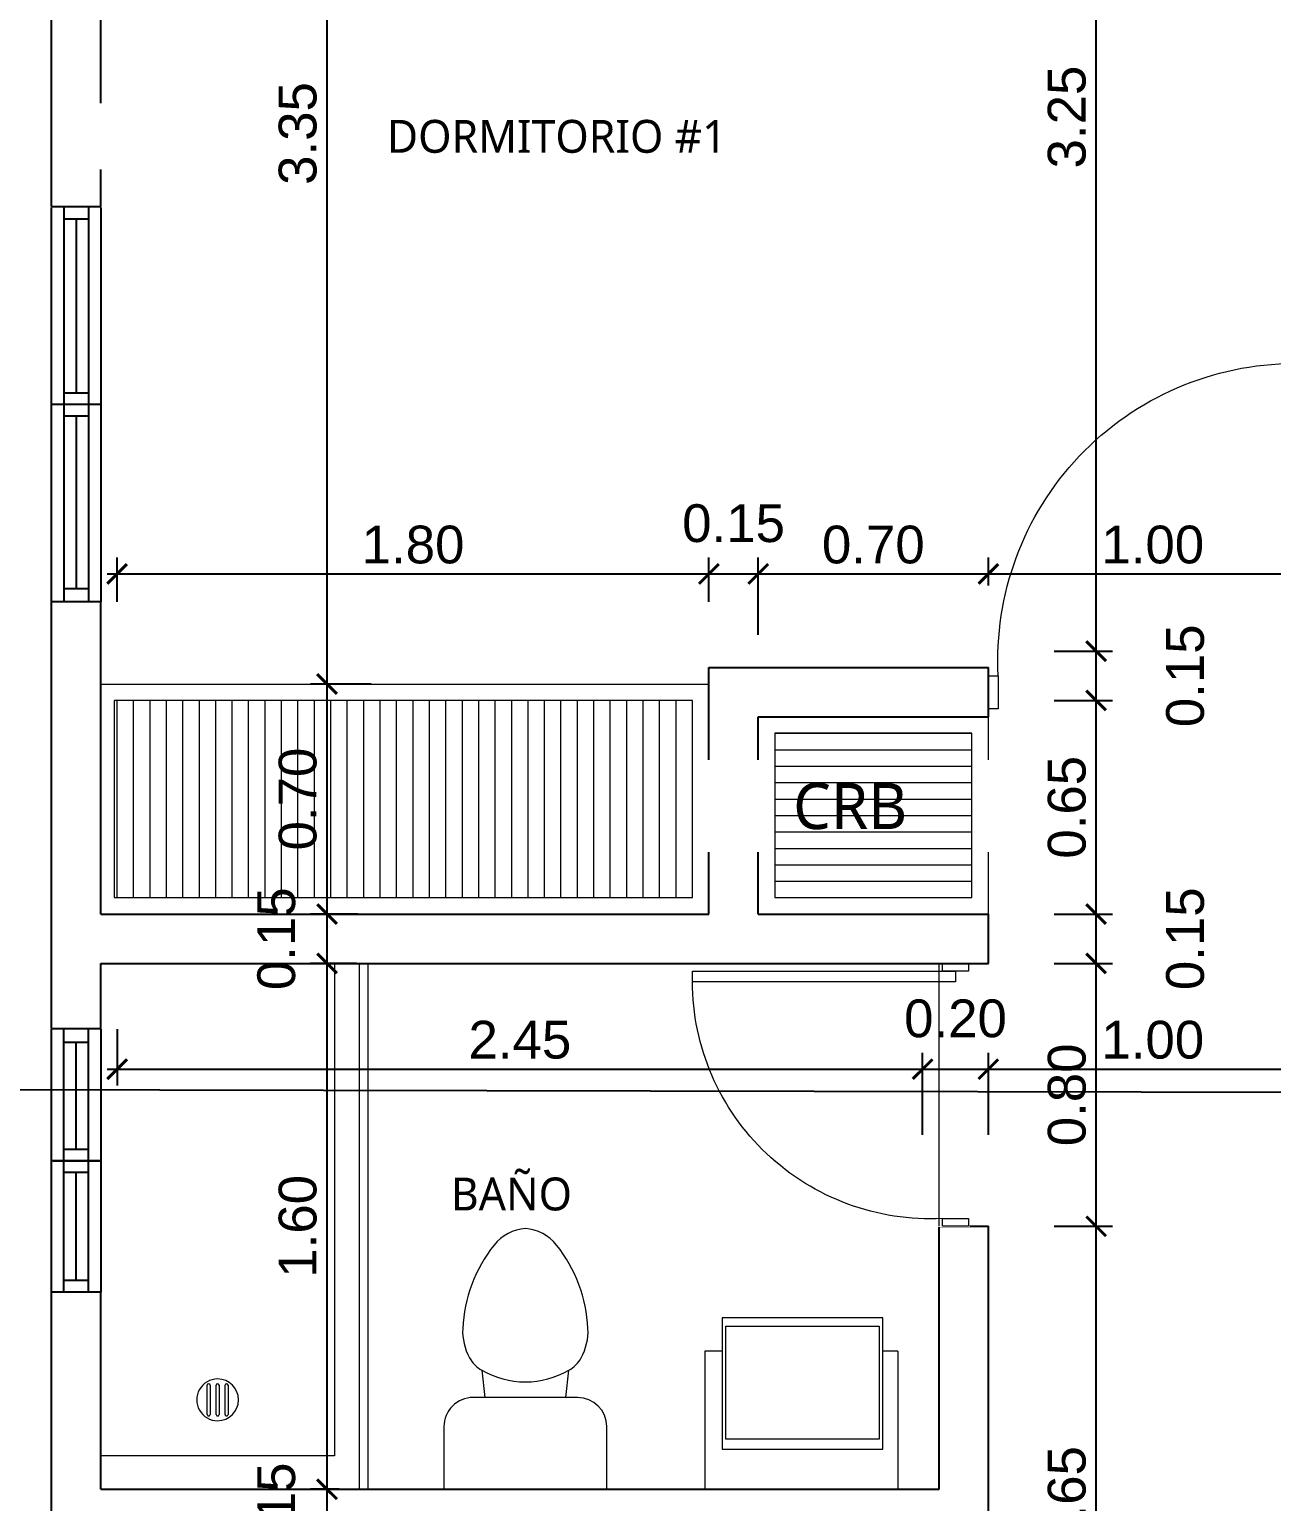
# Model space of a CAD drawing. Header units: feet. Extents: x -417 to 46, y -646 to -218.
# Drawn here: x -77.805 to -74.027, y -305.044 to -300.565 of the extents above; entities that cross this region are included whole.
import ezdxf

# ---------------------------------------------------------------- set-up
doc = ezdxf.new("R2010")
doc.units = ezdxf.units.FT
doc.header["$MEASUREMENT"] = 0
doc.linetypes.add('DASHDOT', pattern=[25.4, 12.7, -6.35, 0, -6.35])
for name, color, linetype, lineweight in [('A-WALL', 4, 'Continuous', 25), ('closet', 8, 'Continuous', 5), ('DIM-COTAS', 1, 'Continuous', 5), ('I-FURN', 2, 'Continuous', 0), ('P-SANR-FIXT', 2, 'Continuous', 9), ('puertas', 8, 'Continuous', 9), ('TXT', 2, 'Continuous', 9)]:
    doc.layers.add(name, color=color, linetype=linetype, lineweight=lineweight)
for name, color, linetype in [('DIM', 10, 'Continuous'), ('GRDUTIY', 5, 'Continuous'), ('PERT-VENT', 2, 'Continuous')]:
    doc.layers.add(name, color=color, linetype=linetype)
doc.styles.add('ads', font='trebuc.ttf', dxfattribs={"height": 0.14})
doc.styles.get("Standard").update_dxf_attribs({"font": 'arial.ttf', "height": 0.115})
doc.dimstyles.new('KEILY', dxfattribs={"dimtxt": 0.115, "dimasz": 0.06, "dimexe": 0.05, "dimexo": 0.2, "dimgap": 0.03, "dimtad": 1, "dimzin": 1, "dimdsep": 46, "dimtxsty": 'Standard', "dimblk": 'ARCHTICK', "dimcen": 2.5, "dimdle": 0.03, "dimclrd": 256, "dimclre": 256, "dimclrt": 7, "dimadec": 0, "dimazin": 0, "dimtfac": 1, "dimtmove": 2, "dimatfit": 3, "dimfxl": 0.2, "dimfxlon": 1, "dimtolj": 1, "dimtzin": 1, "dimarcsym": 0})

# ---------------------------------------------------------------- blocks, each defined once
blk = doc.blocks.new('bath_sink_6127 - bath_sink_6127-V2-Nivel 1')
at = {"layer": 'I-FURN'}
for p, q in [((0.2932721242284484, 0.2973634196449613), (-0.1268150819034933, 0.2973634196449627)), ((-0.1268150819034933, 0.2973634196449627), (-0.1268150819034946, -0.289999999999918)), ((0.2932721242284481, 0.2441970983435944), (0.2932721242284484, 0.2973634196449613)), ((0.3948721242284947, 0.244197098343593), (-0.00517787577150471, 0.2441970983435943)), ((-0.005177875771504733, 0.2441970983435943), (-0.005177875771505523, -0.2447529016564045)), ((0.02540000000001694, -0.233573350081481), (0.02540000000001694, 0.2330175467686728)), ((0.02540000000001694, 0.2330175467686723), (0.3694721242284942, 0.2330175467686723)), ((0.3694721242284941, 0.2330175467686775), (0.3694721242284941, -0.2335733500814858)), ((0.3948721242284938, -0.2447529016564058), (0.3948721242284947, 0.244197098343593)), ((-0.005177875771505523, -0.2447529016564045), (0.3948721242284938, -0.2447529016564058)), ((0.3694721242284942, -0.2335733500814807), (0.02540000000001696, -0.2335733500814807)), ((0.2932721242284472, -0.2899999999999167), (0.2932721242284473, -0.2447529016564057)), ((0.2932721242284472, -0.2899999999999167), (-0.1268150819034946, -0.2899999999999154))]:
    blk.add_line(p, q, dxfattribs=at)
blk = doc.blocks.new('Toilet_-_Tank_-_3D_4840 - 17_ High_ Seat Not Visible-536545-Nivel 1')
at = {"layer": 'P-SANR-FIXT'}
for p, q in [((0.2476258363328864, 0.4889258363328838), (-0.2476258363328857, 0.4889258363328838)), ((-0.2476258363328857, 0.4889258363328838), (-0.2476258363328857, 0.2984499999999989)), ((0.2476258363328864, 0.2984499999999979), (0.2476258363328864, 0.4889258363328838)), ((-0.1587499999999996, 0.2095741636671119), (-0.1228227001383719, 0.2095741636671119)), ((-0.1228227001383719, 0.209574163667112), (-0.1323182423362183, 0.1269999999999984)), ((-0.1228227001383719, 0.209574163667112), (0.1228227001383716, 0.2095741636671112)), ((0.1323182423362183, 0.1269999999999985), (0.1228227001383717, 0.209574163667112)), ((0.1228227001383716, 0.2095741636671119), (0.1587500000000004, 0.2095741636671119))]:
    blk.add_line(p, q, dxfattribs=at)
for centre, radius, start, end in [((-0.1587499999999996, 0.2984499999999989), 0.08887583633288604, 179.9999999999996, 269.9999999999993), ((0.1587500000000005, 0.2984499999999978), 0.08887583633288583, 269.9999999999992, 359.9999999999994), ((0.0004739876760373714, -0.1039508645836898), 0.2664058524199138, 90.10194035701348, 119.8980596429869), ((-0.0004739876760373714, -0.1039508645836898), 0.2664058524199137, 60.10194035701269, 89.89805964298655), ((-0.08273453245117764, 0.04076452774261166), 0.09947412206910106, 119.8980596429818, 151.0596079578277), ((0.0827345324511767, 0.04076452774261085), 0.09947412206910214, 28.9403920421724, 60.10194035701792), ((-0.02331864923591017, 0.007910525712840958), 0.1673683974361928, 151.0596079578276, 182.709045809198), ((0.02331864923591057, 0.007910525712841026), 0.1673683974361924, 357.2909541908008, 28.9403920421724), ((0.2504921340931855, 0.02086643994664056), 0.4414855271105832, 182.7090458091983, 218.5058436468638), ((-0.2504921340931864, 0.0208664399466408), 0.4414855271105845, 321.4941563531354, 357.2909541908008), ((0.01132314851053924, -0.1694169915572533), 0.1358557053170789, 218.5058436468638, 265.2190295547949), ((-0.01132314851053903, -0.1694169915572534), 0.1358557053170788, 274.780970445204, 321.494156353135)]:
    blk.add_arc(centre, radius, start, end, dxfattribs=at)
blk = doc.blocks.new('A$C4D292AF4')
at = {"layer": 'puertas'}
for points in [[(0.02999999999997272, 0.04999999999999716), (0.06999999999999318, 0.04999999999999716), (0.06999999999999318, 1.049999999999997), (0.02999999999997272, 1.049999999999997)], [(0, 0), (0.02999999999997272, 0), (0.02999999999997272, 0.1000000000000014), (0, 0.1000000000000014)], [(0.9700000000000273, 0), (1, 0), (1, 0.1000000000000014), (0.9700000000000273, 0.1000000000000014)]]:
    blk.add_lwpolyline(points, close=True, dxfattribs=at)
blk.add_arc((0.06772249555149301, 0.1465265747330164), 0.9034762958651779, 357.0481173132512, 89.85556728879193, dxfattribs=at)
blk = doc.blocks.new('A$C59FC24C1')
at = {"layer": 'PERT-VENT', "extrusion": (-2.367830459082805e-12, 8.947716500357897e-16, -1)}
for p, q in [((3.930942966690054e-07, 3.166791202602326e-07), (3.930944103558431e-07, 1.200000316679166)), ((0.03750039309443309, 1.200000316679166), (0.03750039309454678, 3.166792339470703e-07)), ((0.03750039309471731, 1.165000316679141), (0.1125003930946491, 1.165000316679084)), ((0.03750039309454678, 1.165000316679084), (0.1125003930944786, 1.165000316679198)), ((0.07500039309445583, 1.165000316679198), (0.07500039309451267, 0.6350003166792249)), ((0.1125003930944786, 1.200000316679109), (0.1125003930944786, 3.166792339470703e-07)), ((0.1500003930944445, 1.200000316679052), (0.1500003930943876, 3.166791771036515e-07)), ((0.1125003930944786, 0.6350003166792249), (0.03750039309454678, 0.6350003166792249)), ((0.1500003930944445, 0.6000003166792567), (3.930944103558431e-07, 0.600000316679143)), ((0.1125003930943649, 0.565000316679118), (0.03750039309443309, 0.565000316679118)), ((0.07500039309445583, 0.565000316679118), (0.07500039309451267, 0.04037351134161327)), ((0.03750039309454678, 0.04037351134172695), (0.1125003930944786, 0.0403735113417838))]:
    blk.add_line(p, q, dxfattribs=at)
blk = doc.blocks.new('A$C3D6C2CD6')
at = {"layer": 'P-SANR-FIXT'}
for p, q in [((-3.179984275902825e-07, 1.599999850618332), (0.7873996820015918, 1.599999850618275)), ((-3.179986265422485e-07, 0.1015998506180154), (-3.179983991685731e-07, 1.599999850618019)), ((0.7111996820015634, 1.599999850618076), (0.7111996820015634, 0.1015998506178164)), ((0.7873996820015918, -1.493819468123547e-07), (0.7873996820015918, 1.599999850618019)), ((0.8127996820016961, 1.599999850618076), (0.8127996820016392, -1.49382032077483e-07)), ((0.3238664269534297, 0.2274357925590493), (0.3238664269534297, 0.3166165075347465)), ((0.3327406119011584, 0.3166165075347749), (0.3327406119012153, 0.2274357925591346)), ((0.3511625895275756, 0.2274357925591062), (0.3511625895275188, 0.3166165075348317)), ((0.3600367744753612, 0.3166165075346612), (0.3600367744753044, 0.2274357925590209)), ((0.3784587521018352, 0.2274357925592483), (0.3784587521017784, 0.3166165075347465)), ((0.3873329370497913, 0.3166165075347465), (0.3873329370496776, 0.227435792559163)), ((0.7111996820015634, 0.1015998506178164), (-3.179986265422485e-07, 0.1015998506180154)), ((-3.179986265422485e-07, -1.493816910169699e-07), (0.787399682001535, -1.493817194386793e-07)), ((0.1237996820014473, -1.493822594511585e-07), (0.787399682001535, -1.49382231029449e-07)), ((0.8127996820016961, -1.493821457643207e-07), (0.787399682001535, -1.49382231029449e-07)), ((0.8127996820016392, -1.493818047038076e-07), (0.787399682001535, -1.493817194386793e-07))]:
    blk.add_line(p, q, dxfattribs=at)
for centre, radius, start, end in [((0.3555996820015253, 0.2720261500469974), 0.06350000000000014, 89.99999999999675, 269.9999999999968), ((0.3555996820015253, 0.2720261500469974), 0.06349999999999992, 89.99999999999675, 269.9999999999968), ((0.3283035194272657, 0.3166165075346612), 0.00443709247390396, 359.9999999999935, 179.9999999999919), ((0.3555996820016389, 0.316616507534718), 0.00443709247390396, 359.9999999999935, 179.9999999999919), ((0.3555996820015253, 0.2720261500469974), 0.06350000000000013, 269.9999999999968, 89.99999999999675), ((0.3555996820015253, 0.2720261500469974), 0.06349999999999995, 269.9999999999968, 89.99999999999675), ((0.3828958445757848, 0.3166165075347749), 0.004437092473903962, 359.9999999999935, 179.9999999999919), ((0.3283035194272657, 0.227435792559163), 0.004437092473903958, 179.9999999999919, 359.9999999999935), ((0.3555996820014684, 0.227435792559163), 0.004437092473903963, 179.9999999999919, 359.9999999999935), ((0.3828958445757848, 0.2274357925592199), 0.004437092473903967, 179.9999999999919, 359.9999999999935)]:
    blk.add_arc(centre, radius, start, end, dxfattribs=at)
blk = doc.blocks.new('_ArchTick')
at = {"layer": 'DIM-COTAS', "color": 0, "const_width": 0.15}
blk.add_lwpolyline([(-0.5, -0.5), (0.5, 0.5)], dxfattribs=at)
blk = doc.blocks.new('*D855')
at = {"layer": 'Defpoints', "color": 0, "transparency": 16777216}
for p in [(-77.58826303692454, -299.2070197766337), (-78.43681493020378, -301.1038153838245), (-77.9263873105404, -301.1038153838245)]:
    blk.add_point(p, dxfattribs=at)
at = {"layer": 'DIM', "lineweight": -2, "transparency": 16777216}
for p, q in [((-78.43681493020378, -299.1770197766338), (-78.43681493020378, -301.1338153838245)), ((-78.23681493020378, -299.2070197766337), (-78.48681493020378, -299.2070197766337)), ((-78.23681493020378, -301.1038153838245), (-78.48681493020378, -301.1038153838245))]:
    blk.add_line(p, q, dxfattribs=at)
at = {"layer": 'DIM', "lineweight": -2, "transparency": 16777216, "xscale": 0.06, "yscale": 0.06, "zscale": 0.06}
for p, rotation in [((-78.43681493020378, -299.2070197766337), 90), ((-78.43681493020378, -301.1038153838245), 270)]:
    blk.add_blockref('_ArchTick', p, dxfattribs=dict(at, rotation=rotation))
at = {"layer": 'DIM', "color": 7, "transparency": 16777216, "insert": (-78.52553082379171, -300.1554175802291), "char_height": 0.115, "attachment_point": 5, "rotation": 90}
blk.add_mtext('\\A1;1.90', dxfattribs=at)
blk = doc.blocks.new('*D866')
at = {"layer": 'Defpoints', "color": 0, "transparency": 16777216}
for p in [(-77.92638731053952, -302.3070197766338), (-78.43681493020378, -303.2570197766338), (-77.58826303692462, -303.2570197766338)]:
    blk.add_point(p, dxfattribs=at)
at = {"layer": 'DIM', "lineweight": -2, "transparency": 16777216}
for p, q in [((-78.43681493020378, -302.2770197766338), (-78.43681493020378, -303.2870197766338)), ((-78.23681493020378, -302.3070197766338), (-78.48681493020378, -302.3070197766338)), ((-78.23681493020378, -303.2570197766338), (-78.48681493020378, -303.2570197766338))]:
    blk.add_line(p, q, dxfattribs=at)
at = {"layer": 'DIM', "lineweight": -2, "transparency": 16777216, "xscale": 0.06, "yscale": 0.06, "zscale": 0.06}
for p, rotation in [((-78.43681493020378, -302.3070197766338), 90), ((-78.43681493020378, -303.2570197766338), 270)]:
    blk.add_blockref('_ArchTick', p, dxfattribs=dict(at, rotation=rotation))
at = {"layer": 'DIM', "color": 7, "transparency": 16777216, "insert": (-78.52553082379171, -302.7820197766338), "char_height": 0.115, "attachment_point": 5, "rotation": 90}
blk.add_mtext('\\A1;0.95', dxfattribs=at)
blk = doc.blocks.new('*D867')
at = {"layer": 'Defpoints', "color": 0, "transparency": 16777216}
for p in [(-77.58826303692462, -303.2570197766338), (-78.43681493020378, -303.4070197766337), (-77.72638731054036, -303.4070197766337)]:
    blk.add_point(p, dxfattribs=at)
at = {"layer": 'DIM', "lineweight": -2, "transparency": 16777216}
for p, q in [((-78.43681493020378, -303.2270197766338), (-78.43681493020378, -303.4370197766337)), ((-78.23681493020378, -303.2570197766338), (-78.48681493020378, -303.2570197766338)), ((-78.23681493020378, -303.4070197766337), (-78.48681493020378, -303.4070197766337))]:
    blk.add_line(p, q, dxfattribs=at)
at = {"layer": 'DIM', "lineweight": -2, "transparency": 16777216, "xscale": 0.06, "yscale": 0.06, "zscale": 0.06}
for p, rotation in [((-78.43681493020378, -303.2570197766338), 90), ((-78.43681493020378, -303.4070197766337), 270)]:
    blk.add_blockref('_ArchTick', p, dxfattribs=dict(at, rotation=rotation))
at = {"layer": 'DIM', "color": 7, "transparency": 16777216, "insert": (-78.59053082379172, -303.3320197766337), "char_height": 0.115, "attachment_point": 5, "rotation": 90}
blk.add_mtext('\\A1;0.15', dxfattribs=at)
blk = doc.blocks.new('*D868')
at = {"layer": 'Defpoints', "color": 0, "transparency": 16777216}
for p in [(-77.72638731054036, -303.4070197766337), (-78.43681493020378, -303.6054175802291), (-77.92638731054046, -303.6054175802291)]:
    blk.add_point(p, dxfattribs=at)
at = {"layer": 'DIM', "lineweight": -2, "transparency": 16777216}
for p, q in [((-78.23681493020378, -303.4070197766337), (-78.48681493020378, -303.4070197766337)), ((-78.43681493020378, -303.3770197766337), (-78.43681493020378, -303.6354175802291)), ((-78.23681493020378, -303.6054175802291), (-78.48681493020378, -303.6054175802291))]:
    blk.add_line(p, q, dxfattribs=at)
at = {"layer": 'DIM', "lineweight": -2, "transparency": 16777216, "xscale": 0.06, "yscale": 0.06, "zscale": 0.06}
for p, rotation in [((-78.43681493020378, -303.4070197766337), 90), ((-78.43681493020378, -303.6054175802291), 270)]:
    blk.add_blockref('_ArchTick', p, dxfattribs=dict(at, rotation=rotation))
at = {"layer": 'DIM', "color": 7, "transparency": 16777216, "insert": (-78.31736393829985, -303.5062186784314), "char_height": 0.115, "attachment_point": 5, "rotation": 90}
blk.add_mtext('\\A1;0.20', dxfattribs=at)
blk = doc.blocks.new('*D870')
at = {"layer": 'Defpoints', "color": 0, "transparency": 16777216}
for p in [(-77.92638731053542, -304.4070197766337), (-78.43681493020378, -305.0070197766337), (-77.7263873105403, -305.0070197766337)]:
    blk.add_point(p, dxfattribs=at)
at = {"layer": 'DIM', "lineweight": -2, "transparency": 16777216}
for p, q in [((-78.43681493020378, -304.3770197766337), (-78.43681493020378, -305.0370197766337)), ((-78.23681493020378, -304.4070197766337), (-78.48681493020378, -304.4070197766337)), ((-78.23681493020378, -305.0070197766337), (-78.48681493020378, -305.0070197766337))]:
    blk.add_line(p, q, dxfattribs=at)
at = {"layer": 'DIM', "lineweight": -2, "transparency": 16777216, "xscale": 0.06, "yscale": 0.06, "zscale": 0.06}
for p, rotation in [((-78.43681493020378, -304.4070197766337), 90), ((-78.43681493020378, -305.0070197766337), 270)]:
    blk.add_blockref('_ArchTick', p, dxfattribs=dict(at, rotation=rotation))
at = {"layer": 'DIM', "color": 7, "transparency": 16777216, "insert": (-78.52553082379171, -304.7070197766337), "char_height": 0.115, "attachment_point": 5, "rotation": 90}
blk.add_mtext('\\A1;0.60', dxfattribs=at)
blk = doc.blocks.new('*D871')
at = {"layer": 'Defpoints', "color": 0, "transparency": 16777216}
for p in [(-77.7263873105403, -305.0070197766337), (-78.43681493020378, -305.1570197766338), (-77.5882630369245, -305.1570197766338)]:
    blk.add_point(p, dxfattribs=at)
at = {"layer": 'DIM', "lineweight": -2, "transparency": 16777216}
for p, q in [((-78.23681493020378, -305.0070197766337), (-78.48681493020378, -305.0070197766337)), ((-78.43681493020378, -304.9770197766338), (-78.43681493020378, -305.1870197766337)), ((-78.23681493020378, -305.1570197766338), (-78.48681493020378, -305.1570197766338))]:
    blk.add_line(p, q, dxfattribs=at)
at = {"layer": 'DIM', "lineweight": -2, "transparency": 16777216, "xscale": 0.06, "yscale": 0.06, "zscale": 0.06}
for p, rotation in [((-78.43681493020378, -305.0070197766337), 90), ((-78.43681493020378, -305.1570197766338), 270)]:
    blk.add_blockref('_ArchTick', p, dxfattribs=dict(at, rotation=rotation))
at = {"layer": 'DIM', "color": 7, "transparency": 16777216, "insert": (-78.31521557920607, -305.1070197766338), "char_height": 0.115, "attachment_point": 5, "rotation": 90}
blk.add_mtext('\\A1;0.15', dxfattribs=at)
blk = doc.blocks.new('*D946')
at = {"layer": 'Defpoints', "color": 0, "transparency": 16777216}
for p in [(-75.7382630369246, -302.2220953482025), (-77.53826303692456, -302.5070197766338), (-75.7382630369246, -302.5070197766338)]:
    blk.add_point(p, dxfattribs=at)
at = {"layer": 'DIM', "lineweight": -2, "transparency": 16777216}
for p, q in [((-77.53826303692456, -302.3070197766338), (-77.53826303692456, -302.1720953482024)), ((-75.7382630369246, -302.3070197766338), (-75.7382630369246, -302.1720953482024)), ((-77.56826303692456, -302.2220953482025), (-75.70826303692459, -302.2220953482025))]:
    blk.add_line(p, q, dxfattribs=at)
at = {"layer": 'DIM', "lineweight": -2, "transparency": 16777216, "xscale": 0.06, "yscale": 0.06, "zscale": 0.06, "rotation": 180}
blk.add_blockref('_ArchTick', (-77.53826303692456, -302.2220953482025), dxfattribs=at)
at = {"layer": 'DIM', "lineweight": -2, "transparency": 16777216, "xscale": 0.06, "yscale": 0.06, "zscale": 0.06}
blk.add_blockref('_ArchTick', (-75.7382630369246, -302.2220953482025), dxfattribs=at)
at = {"layer": 'DIM', "color": 7, "transparency": 16777216, "insert": (-76.63826303692457, -302.1333794546144), "char_height": 0.115, "attachment_point": 5}
blk.add_mtext('\\A1;1.80', dxfattribs=at)
blk = doc.blocks.new('*D947')
at = {"layer": 'Defpoints', "color": 0, "transparency": 16777216}
for p in [(-75.58826303692462, -302.2220953482025), (-75.7382630369246, -302.5070197766338), (-75.58826303692462, -302.6070197766338)]:
    blk.add_point(p, dxfattribs=at)
at = {"layer": 'DIM', "lineweight": -2, "transparency": 16777216}
for p, q in [((-75.7382630369246, -302.3070197766338), (-75.7382630369246, -302.1720953482024)), ((-75.58826303692462, -302.4070197766338), (-75.58826303692462, -302.1720953482024)), ((-75.7682630369246, -302.2220953482025), (-75.55826303692461, -302.2220953482025))]:
    blk.add_line(p, q, dxfattribs=at)
at = {"layer": 'DIM', "lineweight": -2, "transparency": 16777216, "xscale": 0.06, "yscale": 0.06, "zscale": 0.06, "rotation": 180}
blk.add_blockref('_ArchTick', (-75.7382630369246, -302.2220953482025), dxfattribs=at)
at = {"layer": 'DIM', "lineweight": -2, "transparency": 16777216, "xscale": 0.06, "yscale": 0.06, "zscale": 0.06}
blk.add_blockref('_ArchTick', (-75.58826303692462, -302.2220953482025), dxfattribs=at)
at = {"layer": 'DIM', "color": 7, "transparency": 16777216, "insert": (-75.6632630369246, -302.0683794546144), "char_height": 0.115, "attachment_point": 5}
blk.add_mtext('\\A1;0.15', dxfattribs=at)
blk = doc.blocks.new('*D948')
at = {"layer": 'Defpoints', "color": 0, "transparency": 16777216}
for p in [(-74.88826303692457, -302.2220953482025), (-74.88826303692457, -302.4570197766338), (-75.58826303692462, -302.6070197766338)]:
    blk.add_point(p, dxfattribs=at)
at = {"layer": 'DIM', "lineweight": -2, "transparency": 16777216}
for p, q in [((-75.58826303692462, -302.4070197766338), (-75.58826303692462, -302.1720953482024)), ((-74.88826303692457, -302.2570197766338), (-74.88826303692457, -302.1720953482024)), ((-75.61826303692462, -302.2220953482025), (-74.85826303692457, -302.2220953482025))]:
    blk.add_line(p, q, dxfattribs=at)
at = {"layer": 'DIM', "lineweight": -2, "transparency": 16777216, "xscale": 0.06, "yscale": 0.06, "zscale": 0.06, "rotation": 180}
blk.add_blockref('_ArchTick', (-75.58826303692462, -302.2220953482025), dxfattribs=at)
at = {"layer": 'DIM', "lineweight": -2, "transparency": 16777216, "xscale": 0.06, "yscale": 0.06, "zscale": 0.06}
blk.add_blockref('_ArchTick', (-74.88826303692457, -302.2220953482025), dxfattribs=at)
at = {"layer": 'DIM', "color": 7, "transparency": 16777216, "insert": (-75.2382630369246, -302.1333794546144), "char_height": 0.115, "attachment_point": 5}
blk.add_mtext('\\A1;0.70', dxfattribs=at)
blk = doc.blocks.new('*D949')
at = {"layer": 'Defpoints', "color": 0, "transparency": 16777216}
for p in [(-73.88826303692456, -302.2220953482025), (-73.88826303692456, -302.3741594404074), (-74.88826303692457, -302.4570197766338)]:
    blk.add_point(p, dxfattribs=at)
at = {"layer": 'DIM', "lineweight": -2, "transparency": 16777216}
for p, q in [((-74.88826303692457, -302.2570197766338), (-74.88826303692457, -302.1720953482024)), ((-73.88826303692456, -302.2220953482025), (-73.88826303692456, -302.1720953482024)), ((-74.91826303692457, -302.2220953482025), (-73.85826303692455, -302.2220953482025))]:
    blk.add_line(p, q, dxfattribs=at)
at = {"layer": 'DIM', "lineweight": -2, "transparency": 16777216, "xscale": 0.06, "yscale": 0.06, "zscale": 0.06, "rotation": 180}
blk.add_blockref('_ArchTick', (-74.88826303692457, -302.2220953482025), dxfattribs=at)
at = {"layer": 'DIM', "lineweight": -2, "transparency": 16777216, "xscale": 0.06, "yscale": 0.06, "zscale": 0.06}
blk.add_blockref('_ArchTick', (-73.88826303692456, -302.2220953482025), dxfattribs=at)
at = {"layer": 'DIM', "color": 7, "transparency": 16777216, "insert": (-74.38826303692457, -302.1333794546144), "char_height": 0.115, "attachment_point": 5}
blk.add_mtext('\\A1;1.00', dxfattribs=at)
blk = doc.blocks.new('*D1007')
at = {"layer": 'Defpoints', "color": 0, "transparency": 16777216}
for p in [(-77.53826303692426, -303.4070197766341), (-75.0882630369245, -303.7287474169885), (-75.0882630369245, -304.2070197766337)]:
    blk.add_point(p, dxfattribs=at)
at = {"layer": 'DIM', "lineweight": -2, "transparency": 16777216}
for p, q in [((-77.53826303692426, -303.607019776634), (-77.53826303692426, -303.7787474169885)), ((-75.0882630369245, -303.9287474169885), (-75.0882630369245, -303.6787474169885)), ((-77.56826303692426, -303.7287474169885), (-75.0582630369245, -303.7287474169885))]:
    blk.add_line(p, q, dxfattribs=at)
at = {"layer": 'DIM', "lineweight": -2, "transparency": 16777216, "xscale": 0.06, "yscale": 0.06, "zscale": 0.06, "rotation": 180}
blk.add_blockref('_ArchTick', (-77.53826303692426, -303.7287474169885), dxfattribs=at)
at = {"layer": 'DIM', "lineweight": -2, "transparency": 16777216, "xscale": 0.06, "yscale": 0.06, "zscale": 0.06}
blk.add_blockref('_ArchTick', (-75.0882630369245, -303.7287474169885), dxfattribs=at)
at = {"layer": 'DIM', "color": 7, "transparency": 16777216, "insert": (-76.31326303692438, -303.6400315234005), "char_height": 0.115, "attachment_point": 5}
blk.add_mtext('\\A1;2.45', dxfattribs=at)
blk = doc.blocks.new('*D1008')
at = {"layer": 'Defpoints', "color": 0, "transparency": 16777216}
for p in [(-74.88826303692463, -303.7287474169885), (-75.0882630369245, -304.2070197766337), (-74.88826303692463, -304.3155766438694)]:
    blk.add_point(p, dxfattribs=at)
at = {"layer": 'DIM', "lineweight": -2, "transparency": 16777216}
for p, q in [((-75.0882630369245, -303.9287474169885), (-75.0882630369245, -303.6787474169885)), ((-74.88826303692463, -303.9287474169885), (-74.88826303692463, -303.6787474169885)), ((-75.1182630369245, -303.7287474169885), (-74.85826303692463, -303.7287474169885))]:
    blk.add_line(p, q, dxfattribs=at)
at = {"layer": 'DIM', "lineweight": -2, "transparency": 16777216, "xscale": 0.06, "yscale": 0.06, "zscale": 0.06, "rotation": 180}
blk.add_blockref('_ArchTick', (-75.0882630369245, -303.7287474169885), dxfattribs=at)
at = {"layer": 'DIM', "lineweight": -2, "transparency": 16777216, "xscale": 0.06, "yscale": 0.06, "zscale": 0.06}
blk.add_blockref('_ArchTick', (-74.88826303692463, -303.7287474169885), dxfattribs=at)
at = {"layer": 'DIM', "color": 7, "transparency": 16777216, "insert": (-74.98826303692456, -303.5750315234005), "char_height": 0.115, "attachment_point": 5}
blk.add_mtext('\\A1;0.20', dxfattribs=at)
blk = doc.blocks.new('*D1009')
at = {"layer": 'Defpoints', "color": 0, "transparency": 16777216}
for p in [(-73.88826303692457, -303.4070197766338), (-73.88826303692457, -303.7287474169885), (-74.88826303692463, -304.3155766438694)]:
    blk.add_point(p, dxfattribs=at)
at = {"layer": 'DIM', "lineweight": -2, "transparency": 16777216}
for p, q in [((-73.88826303692457, -303.6070197766338), (-73.88826303692457, -303.7787474169885)), ((-74.88826303692463, -303.9287474169885), (-74.88826303692463, -303.6787474169885)), ((-74.91826303692463, -303.7287474169885), (-73.85826303692457, -303.7287474169885))]:
    blk.add_line(p, q, dxfattribs=at)
at = {"layer": 'DIM', "lineweight": -2, "transparency": 16777216, "xscale": 0.06, "yscale": 0.06, "zscale": 0.06, "rotation": 180}
blk.add_blockref('_ArchTick', (-74.88826303692463, -303.7287474169885), dxfattribs=at)
at = {"layer": 'DIM', "lineweight": -2, "transparency": 16777216, "xscale": 0.06, "yscale": 0.06, "zscale": 0.06}
blk.add_blockref('_ArchTick', (-73.88826303692457, -303.7287474169885), dxfattribs=at)
at = {"layer": 'DIM', "color": 7, "transparency": 16777216, "insert": (-74.3882630369246, -303.6400315234005), "char_height": 0.115, "attachment_point": 5}
blk.add_mtext('\\A1;1.00', dxfattribs=at)
blk = doc.blocks.new('*D1033')
at = {"layer": 'Defpoints', "color": 0, "transparency": 16777216}
for p in [(-76.89990888913958, -305.0070197766337), (-76.66301797722984, -305.0070197766337), (-76.76485539293503, -305.1570197766337)]:
    blk.add_point(p, dxfattribs=at)
at = {"layer": 'DIM', "lineweight": -2, "transparency": 16777216}
for p, q in [((-76.86301797722984, -305.0070197766337), (-76.94990888913958, -305.0070197766337)), ((-76.89990888913958, -305.1870197766337), (-76.89990888913958, -304.9770197766338)), ((-76.89990888913958, -305.1570197766337), (-76.94990888913958, -305.1570197766337))]:
    blk.add_line(p, q, dxfattribs=at)
at = {"layer": 'DIM', "lineweight": -2, "transparency": 16777216, "xscale": 0.06, "yscale": 0.06, "zscale": 0.06}
for p, rotation in [((-76.89990888913958, -305.0070197766337), 90), ((-76.89990888913958, -305.1570197766337), 270)]:
    blk.add_blockref('_ArchTick', p, dxfattribs=dict(at, rotation=rotation))
at = {"layer": 'DIM', "color": 7, "transparency": 16777216, "insert": (-77.05362478272752, -305.0820197766337), "char_height": 0.115, "attachment_point": 5, "rotation": 90}
blk.add_mtext('\\A1;0.15', dxfattribs=at)
blk = doc.blocks.new('*D1034')
at = {"layer": 'Defpoints', "color": 0, "transparency": 16777216}
for p in [(-76.89990888913958, -303.4070197766338), (-76.61004181666996, -303.4070197766338), (-76.66301797722984, -305.0070197766337)]:
    blk.add_point(p, dxfattribs=at)
at = {"layer": 'DIM', "lineweight": -2, "transparency": 16777216}
for p, q in [((-76.81004181666997, -303.4070197766338), (-76.94990888913958, -303.4070197766338)), ((-76.89990888913958, -305.0370197766337), (-76.89990888913958, -303.3770197766338)), ((-76.86301797722984, -305.0070197766337), (-76.94990888913958, -305.0070197766337))]:
    blk.add_line(p, q, dxfattribs=at)
at = {"layer": 'DIM', "lineweight": -2, "transparency": 16777216, "xscale": 0.06, "yscale": 0.06, "zscale": 0.06}
for p, rotation in [((-76.89990888913958, -303.4070197766338), 90), ((-76.89990888913958, -305.0070197766337), 270)]:
    blk.add_blockref('_ArchTick', p, dxfattribs=dict(at, rotation=rotation))
at = {"layer": 'DIM', "color": 7, "transparency": 16777216, "insert": (-76.98862478272751, -304.2070197766337), "char_height": 0.115, "attachment_point": 5, "rotation": 90}
blk.add_mtext('\\A1;1.60', dxfattribs=at)
blk = doc.blocks.new('*D1035')
at = {"layer": 'Defpoints', "color": 0, "transparency": 16777216}
for p in [(-76.89990888913958, -303.2570197766338), (-76.60596772636742, -303.2570197766338), (-76.61004181666996, -303.4070197766338)]:
    blk.add_point(p, dxfattribs=at)
at = {"layer": 'DIM', "lineweight": -2, "transparency": 16777216}
for p, q in [((-76.89990888913958, -303.4370197766337), (-76.89990888913958, -303.2270197766338)), ((-76.80596772636743, -303.2570197766338), (-76.94990888913958, -303.2570197766338)), ((-76.81004181666997, -303.4070197766338), (-76.94990888913958, -303.4070197766338))]:
    blk.add_line(p, q, dxfattribs=at)
at = {"layer": 'DIM', "lineweight": -2, "transparency": 16777216, "xscale": 0.06, "yscale": 0.06, "zscale": 0.06}
for p, rotation in [((-76.89990888913958, -303.2570197766338), 90), ((-76.89990888913958, -303.4070197766338), 270)]:
    blk.add_blockref('_ArchTick', p, dxfattribs=dict(at, rotation=rotation))
at = {"layer": 'DIM', "color": 7, "transparency": 16777216, "insert": (-77.05362478272752, -303.3320197766338), "char_height": 0.115, "attachment_point": 5, "rotation": 90}
blk.add_mtext('\\A1;0.15', dxfattribs=at)
blk = doc.blocks.new('*D1036')
at = {"layer": 'Defpoints', "color": 0, "transparency": 16777216}
for p in [(-76.89990888913958, -302.5570197766338), (-76.56523238903898, -302.5570197766338), (-76.60596772636742, -303.2570197766338)]:
    blk.add_point(p, dxfattribs=at)
at = {"layer": 'DIM', "lineweight": -2, "transparency": 16777216}
for p, q in [((-76.89990888913958, -303.2870197766338), (-76.89990888913958, -302.5270197766338)), ((-76.76523238903899, -302.5570197766338), (-76.94990888913958, -302.5570197766338)), ((-76.80596772636743, -303.2570197766338), (-76.94990888913958, -303.2570197766338))]:
    blk.add_line(p, q, dxfattribs=at)
at = {"layer": 'DIM', "lineweight": -2, "transparency": 16777216, "xscale": 0.06, "yscale": 0.06, "zscale": 0.06}
for p, rotation in [((-76.89990888913958, -302.5570197766338), 90), ((-76.89990888913958, -303.2570197766338), 270)]:
    blk.add_blockref('_ArchTick', p, dxfattribs=dict(at, rotation=rotation))
at = {"layer": 'DIM', "color": 7, "transparency": 16777216, "insert": (-76.98862478272751, -302.9070197766338), "char_height": 0.115, "attachment_point": 5, "rotation": 90}
blk.add_mtext('\\A1;0.70', dxfattribs=at)
blk = doc.blocks.new('*D1037')
at = {"layer": 'Defpoints', "color": 0, "transparency": 16777216}
for p in [(-76.89990888913958, -299.2070197766338), (-76.41486523332918, -299.2070197766338), (-76.56523238903898, -302.5570197766338)]:
    blk.add_point(p, dxfattribs=at)
at = {"layer": 'DIM', "lineweight": -2, "transparency": 16777216}
for p, q in [((-76.89990888913958, -302.5870197766338), (-76.89990888913958, -299.1770197766338)), ((-76.69990888913958, -299.2070197766338), (-76.94990888913958, -299.2070197766338)), ((-76.76523238903899, -302.5570197766338), (-76.94990888913958, -302.5570197766338))]:
    blk.add_line(p, q, dxfattribs=at)
at = {"layer": 'DIM', "lineweight": -2, "transparency": 16777216, "xscale": 0.06, "yscale": 0.06, "zscale": 0.06}
for p, rotation in [((-76.89990888913958, -299.2070197766338), 90), ((-76.89990888913958, -302.5570197766338), 270)]:
    blk.add_blockref('_ArchTick', p, dxfattribs=dict(at, rotation=rotation))
at = {"layer": 'DIM', "color": 7, "transparency": 16777216, "insert": (-76.98866400510133, -300.8820197766338), "char_height": 0.115, "attachment_point": 5, "rotation": 90}
blk.add_mtext('\\A1;3.35', dxfattribs=at)
blk = doc.blocks.new('*D1040')
at = {"layer": 'Defpoints', "color": 0, "transparency": 16777216}
for p in [(-74.88826303692463, -304.2070197766338), (-74.56052950380759, -304.2070197766338), (-74.88826303692463, -305.8570197766336)]:
    blk.add_point(p, dxfattribs=at)
at = {"layer": 'DIM', "lineweight": -2, "transparency": 16777216}
for p, q in [((-74.68826303692462, -304.2070197766338), (-74.51052950380759, -304.2070197766338)), ((-74.56052950380759, -305.8870197766336), (-74.56052950380759, -304.1770197766338)), ((-74.68826303692462, -305.8570197766336), (-74.51052950380759, -305.8570197766336))]:
    blk.add_line(p, q, dxfattribs=at)
at = {"layer": 'DIM', "lineweight": -2, "transparency": 16777216, "xscale": 0.06, "yscale": 0.06, "zscale": 0.06}
for p, rotation in [((-74.56052950380759, -304.2070197766338), 90), ((-74.56052950380759, -305.8570197766336), 270)]:
    blk.add_blockref('_ArchTick', p, dxfattribs=dict(at, rotation=rotation))
at = {"layer": 'DIM', "color": 7, "transparency": 16777216, "insert": (-74.64924539739552, -305.0320197766337), "char_height": 0.115, "attachment_point": 5, "rotation": 90}
blk.add_mtext('\\A1;1.65', dxfattribs=at)
blk = doc.blocks.new('*D1041')
at = {"layer": 'Defpoints', "color": 0, "transparency": 16777216}
for p in [(-74.88826303692457, -303.4070197766338), (-74.56052950380759, -303.4070197766338), (-74.88826303692463, -304.2070197766338)]:
    blk.add_point(p, dxfattribs=at)
at = {"layer": 'DIM', "lineweight": -2, "transparency": 16777216}
for p, q in [((-74.68826303692457, -303.4070197766338), (-74.51052950380759, -303.4070197766338)), ((-74.56052950380759, -304.2370197766338), (-74.56052950380759, -303.3770197766338)), ((-74.68826303692462, -304.2070197766338), (-74.51052950380759, -304.2070197766338))]:
    blk.add_line(p, q, dxfattribs=at)
at = {"layer": 'DIM', "lineweight": -2, "transparency": 16777216, "xscale": 0.06, "yscale": 0.06, "zscale": 0.06}
for p, rotation in [((-74.56052950380759, -303.4070197766338), 90), ((-74.56052950380759, -304.2070197766338), 270)]:
    blk.add_blockref('_ArchTick', p, dxfattribs=dict(at, rotation=rotation))
at = {"layer": 'DIM', "color": 7, "transparency": 16777216, "insert": (-74.64924539739552, -303.8070197766338), "char_height": 0.115, "attachment_point": 5, "rotation": 90}
blk.add_mtext('\\A1;0.80', dxfattribs=at)
blk = doc.blocks.new('*D1048')
at = {"layer": 'Defpoints', "color": 0, "transparency": 16777216}
for p in [(-74.88826303692463, -303.2570197766337), (-74.56052950380759, -303.2570197766337), (-74.88826303692457, -303.4070197766338)]:
    blk.add_point(p, dxfattribs=at)
at = {"layer": 'DIM', "lineweight": -2, "transparency": 16777216}
for p, q in [((-74.56052950380759, -303.4370197766337), (-74.56052950380759, -303.2270197766338)), ((-74.68826303692462, -303.2570197766337), (-74.51052950380759, -303.2570197766337)), ((-74.68826303692457, -303.4070197766338), (-74.51052950380759, -303.4070197766338))]:
    blk.add_line(p, q, dxfattribs=at)
at = {"layer": 'DIM', "lineweight": -2, "transparency": 16777216, "xscale": 0.06, "yscale": 0.06, "zscale": 0.06}
for p, rotation in [((-74.56052950380759, -303.2570197766337), 90), ((-74.56052950380759, -303.4070197766338), 270)]:
    blk.add_blockref('_ArchTick', p, dxfattribs=dict(at, rotation=rotation))
at = {"layer": 'DIM', "color": 7, "transparency": 16777216, "insert": (-74.28938182304354, -303.3320197766337), "char_height": 0.115, "attachment_point": 5, "rotation": 90}
blk.add_mtext('\\A1;0.15', dxfattribs=at)
blk = doc.blocks.new('*D1049')
at = {"layer": 'Defpoints', "color": 0, "transparency": 16777216}
for p in [(-74.88826303692457, -302.4570197766338), (-74.56052950380759, -302.4570197766338), (-74.88826303692463, -302.6070197766338)]:
    blk.add_point(p, dxfattribs=at)
at = {"layer": 'DIM', "lineweight": -2, "transparency": 16777216}
for p, q in [((-74.68826303692457, -302.4570197766338), (-74.51052950380759, -302.4570197766338)), ((-74.56052950380759, -302.6370197766337), (-74.56052950380759, -302.4270197766338)), ((-74.68826303692462, -302.6070197766338), (-74.51052950380759, -302.6070197766338))]:
    blk.add_line(p, q, dxfattribs=at)
at = {"layer": 'DIM', "lineweight": -2, "transparency": 16777216, "xscale": 0.06, "yscale": 0.06, "zscale": 0.06}
for p, rotation in [((-74.56052950380759, -302.4570197766338), 90), ((-74.56052950380759, -302.6070197766338), 270)]:
    blk.add_blockref('_ArchTick', p, dxfattribs=dict(at, rotation=rotation))
at = {"layer": 'DIM', "color": 7, "transparency": 16777216, "insert": (-74.28938182304354, -302.5320197766338), "char_height": 0.115, "attachment_point": 5, "rotation": 90}
blk.add_mtext('\\A1;0.15', dxfattribs=at)
blk = doc.blocks.new('*D1050')
at = {"layer": 'Defpoints', "color": 0, "transparency": 16777216}
for p in [(-74.56052950380759, -299.2070197766338), (-74.08826303692445, -299.2070197766338), (-74.88826303692457, -302.4570197766338)]:
    blk.add_point(p, dxfattribs=at)
at = {"layer": 'DIM', "lineweight": -2, "transparency": 16777216}
for p, q in [((-74.56052950380759, -302.4870197766338), (-74.56052950380759, -299.1770197766338)), ((-74.36052950380758, -299.2070197766338), (-74.61052950380758, -299.2070197766338)), ((-74.68826303692457, -302.4570197766338), (-74.51052950380759, -302.4570197766338))]:
    blk.add_line(p, q, dxfattribs=at)
at = {"layer": 'DIM', "lineweight": -2, "transparency": 16777216, "xscale": 0.06, "yscale": 0.06, "zscale": 0.06}
for p, rotation in [((-74.56052950380759, -299.2070197766338), 90), ((-74.56052950380759, -302.4570197766338), 270)]:
    blk.add_blockref('_ArchTick', p, dxfattribs=dict(at, rotation=rotation))
at = {"layer": 'DIM', "color": 7, "transparency": 16777216, "insert": (-74.64928461976933, -300.8320197766338), "char_height": 0.115, "attachment_point": 5, "rotation": 90}
blk.add_mtext('\\A1;3.25', dxfattribs=at)
blk = doc.blocks.new('*D1051')
at = {"layer": 'Defpoints', "color": 0, "transparency": 16777216}
for p in [(-74.88826303692457, -302.6070197766338), (-74.56052950380759, -302.6070197766338), (-74.88826303692463, -303.2570197766337)]:
    blk.add_point(p, dxfattribs=at)
at = {"layer": 'DIM', "lineweight": -2, "transparency": 16777216}
for p, q in [((-74.56052950380759, -303.2870197766337), (-74.56052950380759, -302.5770197766338)), ((-74.68826303692457, -302.6070197766338), (-74.51052950380759, -302.6070197766338)), ((-74.68826303692462, -303.2570197766337), (-74.51052950380759, -303.2570197766337))]:
    blk.add_line(p, q, dxfattribs=at)
at = {"layer": 'DIM', "lineweight": -2, "transparency": 16777216, "xscale": 0.06, "yscale": 0.06, "zscale": 0.06}
for p, rotation in [((-74.56052950380759, -302.6070197766338), 90), ((-74.56052950380759, -303.2570197766337), 270)]:
    blk.add_blockref('_ArchTick', p, dxfattribs=dict(at, rotation=rotation))
at = {"layer": 'DIM', "color": 7, "transparency": 16777216, "insert": (-74.64924539739552, -302.9320197766338), "char_height": 0.115, "attachment_point": 5, "rotation": 90}
blk.add_mtext('\\A1;0.65', dxfattribs=at)
blk = doc.blocks.new('A$C1A1F583A')
at = {"layer": 'PERT-VENT', "extrusion": (2.367830459082805e-12, -8.947716500371311e-16, -1)}
for p, q in [((3.877245262629003e-07, -1.32191019019956e-07), (3.877245617900371e-07, 0.7999998678088218)), ((0.03750038772449216, -1.321910758633749e-07), (0.03750038772447084, 0.799999867808765)), ((0.1125003877245376, -1.321911327067937e-07), (0.1125003877244026, 0.799999867808765)), ((0.1500003877246527, 0.7999998678088787), (0.1500003877245604, -1.321911327067937e-07)), ((0.1125003877244026, 0.759626673146272), (0.03750038772447084, 0.7596266731462151)), ((0.0750003877245149, 0.4349998678088696), (0.07500038772443673, 0.7596266731463857)), ((0.03750038772460584, 0.4349998678088696), (0.1125003877245376, 0.4349998678088696)), ((3.877245262629003e-07, 0.3999998678087309), (0.1500003877245604, 0.3999998678088446)), ((0.03750038772449216, 0.3649998678087627), (0.1125003877244239, 0.3649998678087627)), ((0.0750003877245149, 0.03499986780883546), (0.07500038772445805, 0.3649998678087627)), ((0.1125003877242534, 0.0349998678088923), (0.03750038772432163, 0.03499986780894915)), ((0.1125003877244239, 0.03499986780894915), (0.03750038772449216, 0.03499986780883546))]:
    blk.add_line(p, q, dxfattribs=at)

msp = doc.modelspace()

# ---------------------------------------------------------------- linework, layer by layer
at = {"layer": 'A-WALL'}
for p, q in [((-77.7382630369246, -301.1038153838246), (-77.73826303692454, -299.0570197766338)), ((-77.58826303692462, -301.1038153838246), (-77.58826303692456, -299.2070197766337)), ((-77.73826303692442, -303.6054175802291), (-77.73826303692448, -302.3070197766338)), ((-77.58826303692462, -303.2570197766338), (-77.58826303692456, -302.3070197766338)), ((-75.7382630369246, -303.2570197766337), (-75.7382630369246, -302.5070197766337)), ((-75.7382630369246, -302.5070197766337), (-74.88826303692457, -302.5070197766338)), ((-74.88826303692457, -302.6570197766338), (-74.88826303692457, -302.5070197766338)), ((-75.58826303692462, -303.2570197766337), (-75.58826303692462, -302.6570197766337)), ((-75.58826303692462, -302.6570197766337), (-74.88826303692457, -302.6570197766338)), ((-77.58826303692462, -303.2570197766338), (-75.7382630369246, -303.2570197766337)), ((-75.58826303692462, -303.2570197766338), (-74.88826303692463, -303.2570197766337)), ((-74.88826303692457, -303.4070197766338), (-74.88826303692463, -303.2570197766337)), ((-77.58826303692462, -303.6054175802291), (-77.58826303692456, -303.4070197766338)), ((-77.58826303692456, -303.4070197766338), (-74.88826303692457, -303.4070197766338)), ((-75.03826303692455, -305.0070197766337), (-75.03826303692449, -304.2070197766337)), ((-75.03826303692449, -304.2070197766337), (-74.88826303692457, -304.2070197766337)), ((-74.88826303692463, -305.8070197766336), (-74.88826303692463, -304.2070197766337)), ((-77.73826303692402, -306.0034718413248), (-77.7382630369196, -304.4070197766337)), ((-77.5882630369245, -305.0070197766338), (-77.58826303691951, -304.4070197766337)), ((-77.5882630369245, -305.0070197766338), (-75.03826303692455, -305.0070197766337))]:
    msp.add_line(p, q, dxfattribs=at)
at = {"layer": 'A-WALL', "extrusion": (-1.278784469221317e-17, -1.317132383339921e-15, -1)}
for p, q in [((-77.73826303692454, -301.1038153838246), (-77.58826303692462, -301.1038153838246)), ((-77.58826303692445, -302.3070197766338), (-77.73826303692442, -302.3070197766338)), ((-77.73826303692448, -303.6054175802291), (-77.58826303692462, -303.6054175802291)), ((-77.58826303691951, -304.4070197766337), (-77.73826303691949, -304.4070197766337))]:
    msp.add_line(p, q, dxfattribs=at)
at = {"layer": 'closet'}
for p, q in [((-77.58826303692445, -302.5570197766338), (-75.7382630369246, -302.5570197766338)), ((-74.88826303692463, -303.2570197766337), (-74.88826303692463, -302.6570197766338))]:
    msp.add_line(p, q, dxfattribs=at)
at = {"layer": 'GRDUTIY', "color": 8, "linetype": 'DASHDOT'}
msp.add_line((-80.25388877954637, -303.785507575884), (-57.94942658089153, -303.8325123099995), dxfattribs=at)

# ---------------------------------------------------------------- block references
msp.add_blockref('A$C59FC24C1', (-77.73826343001872, -302.3070200933131))
at = {"layer": 'I-FURN', "rotation": 90}
msp.add_blockref('bath_sink_6127 - bath_sink_6127-V2-Nivel 1', (-75.4536494360458, -304.8802046947303), dxfattribs=at)
at = {"layer": 'puertas', "extrusion": (-6.288880677460712e-16, -1.940366471243193e-15, -1), "xscale": 1.000288939019299, "yscale": 1.000288939019299, "zscale": 1.000288939019299}
msp.add_blockref('A$C4D292AF4', (73.88797409790527, -302.6320342235848), dxfattribs=at)

# ---------------------------------------------------------------- dimensions: what is measured, and where the dimension line sits
at = {"layer": 'DIM'}
for base, p1, p2, picture, middle in [((-75.58826303692462, -302.2220953482025), (-75.7382630369246, -302.5070197766338), (-75.58826303692462, -302.6070197766338), '*D947', (-75.6632630369246, -302.0683794546144)), ((-75.7382630369246, -302.2220953482025), (-77.53826303692456, -302.5070197766338), (-75.7382630369246, -302.5070197766338), '*D946', (-76.63826303692457, -302.1333794546144)), ((-74.88826303692457, -302.2220953482025), (-75.58826303692462, -302.6070197766338), (-74.88826303692457, -302.4570197766338), '*D948', (-75.2382630369246, -302.1333794546144)), ((-73.88826303692456, -302.2220953482025), (-74.88826303692457, -302.4570197766338), (-73.88826303692456, -302.3741594404074), '*D949', (-74.38826303692457, -302.1333794546144)), ((-73.88826303692457, -303.7287474169885), (-74.88826303692463, -304.3155766438694), (-73.88826303692457, -303.4070197766338), '*D1009', (-74.3882630369246, -303.6400315234005))]:
    dim = msp.add_linear_dim(base=base, p1=p1, p2=p2, dimstyle='KEILY', dxfattribs=at)
    dim.commit()
    dim.dimension.update_dxf_attribs({"geometry": picture, "text_midpoint": middle})
for base, p1, p2, picture, middle in [((-78.43681493020378, -303.2570197766338), (-77.92638731053952, -302.3070197766338), (-77.58826303692462, -303.2570197766338), '*D866', (-78.52553082379171, -302.7820197766338)), ((-74.56052950380759, -302.4570197766338), (-74.88826303692463, -302.6070197766338), (-74.88826303692457, -302.4570197766338), '*D1049', (-74.28938182304354, -302.5320197766338)), ((-78.43681493020378, -303.4070197766337), (-77.58826303692462, -303.2570197766338), (-77.72638731054036, -303.4070197766337), '*D867', (-78.59053082379172, -303.3320197766337)), ((-76.89990888913958, -303.2570197766338), (-76.61004181666996, -303.4070197766338), (-76.60596772636742, -303.2570197766338), '*D1035', (-77.05362478272752, -303.3320197766338)), ((-74.56052950380759, -303.2570197766337), (-74.88826303692457, -303.4070197766338), (-74.88826303692463, -303.2570197766337), '*D1048', (-74.28938182304354, -303.3320197766337)), ((-74.56052950380759, -303.4070197766338), (-74.88826303692463, -304.2070197766338), (-74.88826303692457, -303.4070197766338), '*D1041', (-74.64924539739552, -303.8070197766338)), ((-74.56052950380759, -304.2070197766338), (-74.88826303692463, -305.8570197766336), (-74.88826303692463, -304.2070197766338), '*D1040', (-74.64924539739552, -305.0320197766337)), ((-78.43681493020378, -305.0070197766337), (-77.92638731053542, -304.4070197766337), (-77.7263873105403, -305.0070197766337), '*D870', (-78.52553082379171, -304.7070197766337)), ((-76.89990888913958, -305.0070197766337), (-76.76485539293503, -305.1570197766337), (-76.66301797722984, -305.0070197766337), '*D1033', (-77.05362478272752, -305.0820197766337))]:
    dim = msp.add_linear_dim(base=base, p1=p1, p2=p2, angle=90, dimstyle='KEILY', dxfattribs=at)
    dim.commit()
    dim.dimension.update_dxf_attribs({"geometry": picture, "text_midpoint": middle})
for base, p1, p2, picture, middle in [((-78.43681493020378, -303.6054175802291), (-77.72638731054036, -303.4070197766337), (-77.92638731054046, -303.6054175802291), '*D868', (-78.31736393829985, -303.5062186784314)), ((-78.43681493020378, -305.1570197766338), (-77.7263873105403, -305.0070197766337), (-77.5882630369245, -305.1570197766338), '*D871', (-78.31521557920607, -305.1070197766338))]:
    dim = msp.add_linear_dim(base=base, p1=p1, p2=p2, angle=90, dimstyle='KEILY', dxfattribs=at)
    dim.commit()
    dim.dimension.update_dxf_attribs({"geometry": picture, "text_midpoint": middle, "dimtype": 160})

# ---------------------------------------------------------------- next in the draw order: texts
at = {"layer": 'TXT', "width": 2.687999999999999, "attachment_point": 2, "style": 'ads', "bg_fill": 2}
for s, insert, char_height in [('DORMITORIO #1', (-76.20107855969974, -300.8407343072192), 0.1), ('CRB', (-75.30873265172727, -302.8582188099617), 0.1399999999999999), ('BAÑO', (-76.3389202511512, -304.05865276843), 0.1)]:
    msp.add_mtext(s, dxfattribs=dict(at, insert=insert, char_height=char_height))

# ---------------------------------------------------------------- next in the draw order: hatches: boundary and pattern name
at = {"layer": 'closet'}
h = msp.add_hatch(dxfattribs=at)
h.set_pattern_fill('ANSI31', color=256, scale=0.4, angle=45, style=0)
h.set_pattern_definition([(90, (-77.48826303692448, -305.9070197766336), (-0.05, 6.938893903907228e-18), [])])
h.paths.add_polyline_path([(-77.54715711850861, -303.2070197766338), (-75.7882630369246, -303.2070197766338), (-75.7882630369246, -302.6070197766338), (-77.54715711850861, -302.6070197766338)])
h = msp.add_hatch(dxfattribs=at)
h.set_pattern_fill('ANSI31', color=256, scale=0.4, angle=315, style=0)
h.set_pattern_definition([(0, (-75.5382630369246, -303.2070197766338), (1.734723475976807e-17, 0.05), [])])
h.paths.add_polyline_path([(-75.5382630369246, -303.2070197766338), (-74.93826303692464, -303.2070197766338), (-74.93826303692464, -302.6070197766338), (-75.5382630369246, -302.6070197766338)])

# ---------------------------------------------------------------- next in the draw order: linework, layer by layer
msp.add_line((-75.03826303692449, -304.2070197766337), (-75.03826303692449, -303.4070197766338), dxfattribs=at)
for points in [[(-77.54715711850861, -303.2070197766338), (-75.7882630369246, -303.2070197766338), (-75.7882630369246, -302.6070197766338), (-77.54715711850861, -302.6070197766338)], [(-75.5382630369246, -303.2070197766338), (-74.93826303692464, -303.2070197766338), (-74.93826303692464, -302.7070197766338), (-75.5382630369246, -302.7070197766338)]]:
    msp.add_lwpolyline(points, close=True, dxfattribs=at)

# ---------------------------------------------------------------- next in the draw order: block references
for name, p in [('A$C3D6C2CD6', (-77.58826271892586, -305.0070196272521)), ('A$C1A1F583A', (-77.73826342464402, -304.4070196444426))]:
    msp.add_blockref(name, p)
at = {"layer": 'P-SANR-FIXT', "rotation": 179.9999999999976}
msp.add_blockref('Toilet_-_Tank_-_3D_4840 - 17_ High_ Seat Not Visible-536545-Nivel 1', (-76.29666488545286, -304.5180939403008), dxfattribs=at)
at = {"layer": 'puertas', "extrusion": (1.940366471243193e-15, -6.288880677460713e-16, -1), "xscale": 0.8002311512154279, "yscale": 0.8002311512154279, "zscale": 0.8002311512154279, "rotation": 270}
msp.add_blockref('A$C4D292AF4', (74.94825147936376, -303.4067886254183), dxfattribs=at)

# ---------------------------------------------------------------- next in the draw order: dimensions: what is measured, and where the dimension line sits
at = {"layer": 'DIM'}
for base, p1, p2, picture, middle in [((-78.43681493020378, -301.1038153838245), (-77.58826303692454, -299.2070197766337), (-77.9263873105404, -301.1038153838245), '*D855', (-78.52553082379171, -300.1554175802291)), ((-76.89990888913958, -299.2070197766338), (-76.56523238903898, -302.5570197766338), (-76.41486523332918, -299.2070197766338), '*D1037', (-76.98866400510133, -300.8820197766338)), ((-74.56052950380759, -299.2070197766338), (-74.88826303692457, -302.4570197766338), (-74.08826303692445, -299.2070197766338), '*D1050', (-74.64928461976933, -300.8320197766338)), ((-76.89990888913958, -302.5570197766338), (-76.60596772636742, -303.2570197766338), (-76.56523238903898, -302.5570197766338), '*D1036', (-76.98862478272751, -302.9070197766338)), ((-74.56052950380759, -302.6070197766338), (-74.88826303692463, -303.2570197766337), (-74.88826303692457, -302.6070197766338), '*D1051', (-74.64924539739552, -302.9320197766338)), ((-76.89990888913958, -303.4070197766338), (-76.66301797722984, -305.0070197766337), (-76.61004181666996, -303.4070197766338), '*D1034', (-76.98862478272751, -304.2070197766337))]:
    dim = msp.add_linear_dim(base=base, p1=p1, p2=p2, angle=90, dimstyle='KEILY', dxfattribs=at)
    dim.commit()
    dim.dimension.update_dxf_attribs({"geometry": picture, "text_midpoint": middle})
for base, p1, p2, picture, middle in [((-75.0882630369245, -303.7287474169885), (-77.53826303692426, -303.4070197766341), (-75.0882630369245, -304.2070197766337), '*D1007', (-76.31326303692438, -303.6400315234005)), ((-74.88826303692463, -303.7287474169885), (-75.0882630369245, -304.2070197766337), (-74.88826303692463, -304.3155766438694), '*D1008', (-74.98826303692456, -303.5750315234005))]:
    dim = msp.add_linear_dim(base=base, p1=p1, p2=p2, dimstyle='KEILY', dxfattribs=at)
    dim.commit()
    dim.dimension.update_dxf_attribs({"geometry": picture, "text_midpoint": middle})

doc.saveas('drawing.dxf')
